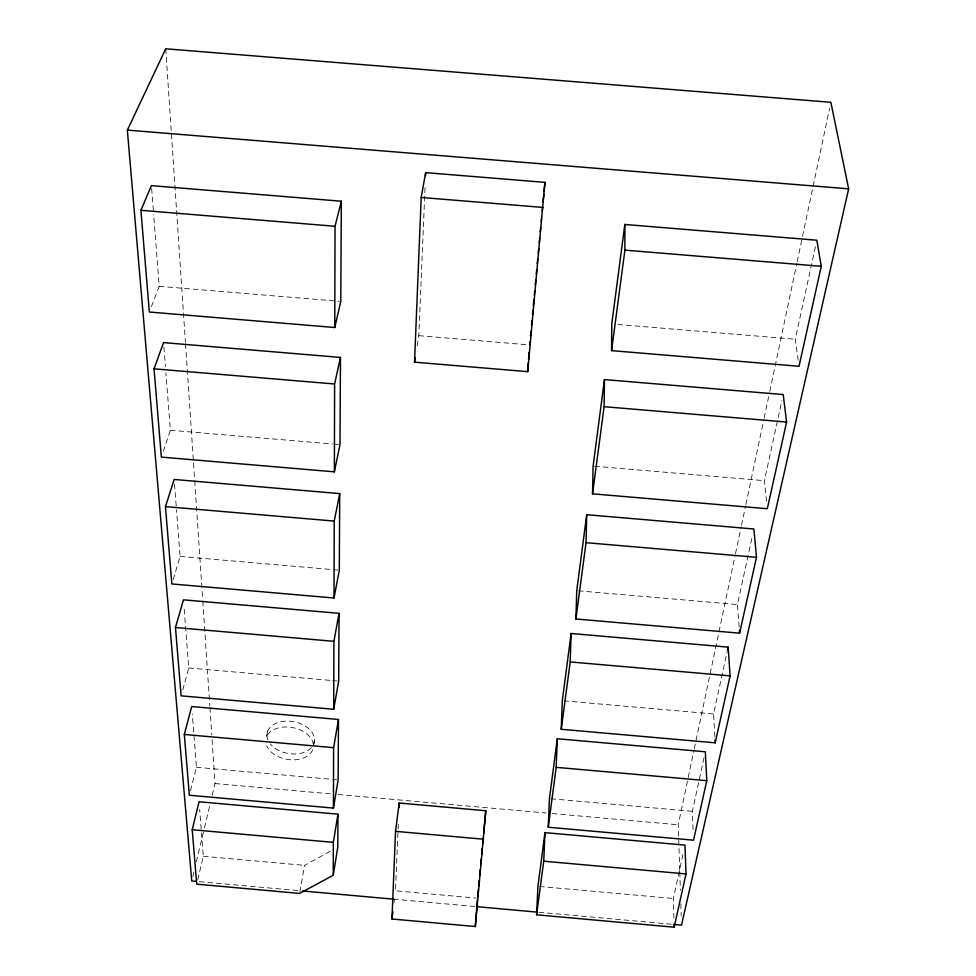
<?xml version="1.0" encoding="UTF-8"?>
<svg xmlns="http://www.w3.org/2000/svg" width="976" height="976" viewBox="0 0 976 976"><rect width="100%" height="100%" fill="white"/><g stroke="black" fill="none" stroke-linecap="round" stroke-linejoin="round"><path stroke-width="0.73" stroke-dasharray="4.88 3.66" d="M398.293 824.22L395.487 890.82L476.068 898.079M417.142 345.98L418.814 335.671L425.085 186.209M394.011 902.69L394.377 899.726M299.839 891.954L304.573 865.37L332.462 850.023M313.723 744.212L314.54 739.796M679.723 870.385L678.235 824.769L693.96 750.288M694.278 748.787L735.184 555.137M735.501 553.648L741.174 526.833M741.479 525.344L745.579 505.983M745.884 504.494L763.83 419.582M764.147 418.094L769.491 392.767M769.808 391.278L796.867 263.178M797.185 261.678L802.223 237.851M802.528 236.363L829.6 108.251M267.607 731.439L266.35 737.307A24.095 16.128 10.3 0 1 292.324 727.535A24.095 16.128 10.3 0 1 313.455 745.688M673.904 918.135L673.342 898.493L683.041 854.012M693.094 829.551L692.35 811.324L704.025 757.73M714.859 736.746L713.566 713.968L727.169 651.59M739.149 627.141L737.429 604.547L752.606 534.921M766.55 501.335L764.428 480.668L781.91 400.502M798.173 360.278L795.269 339.245L815.887 244.659M197.762 879.754L203.301 856.269L199.665 809.348M192.809 876.558L193.858 872.129M196.335 861.796L204.094 829.319M204.448 827.843L209.742 805.7M212.207 795.367L215.037 783.557L211.865 736.392M190.466 790.828L196.42 767.282L192.309 714.127M182.732 689.971L188.734 667.974L183.927 605.889M173.167 579.61L180.109 556.43L176.485 509.643M163.248 451.437L170.349 430.233L165.908 372.82M151.414 306.61L159.21 286.322L153.635 214.183M159.21 286.322L339.27 301.303M617.832 324.483L795.269 339.245M418.814 335.671L528.114 344.809M170.349 430.233L332.426 443.995M333.938 444.129L338.477 444.507M594.616 466.247L764.428 480.668M180.109 556.43L337.781 570.045M578.268 590.809L737.429 604.547M188.734 667.974L331.12 680.455M332.633 680.589L337.171 680.98M563.811 700.841L713.566 713.968M196.42 767.282L336.647 779.739M550.94 798.771L692.35 811.324M215.037 783.557L331.974 793.964M338.05 794.501L546.109 813.008M552.184 813.545L678.235 824.769M203.301 856.269L304.573 865.37M539.423 886.464L673.342 898.493M199.324 881.67L299.4 890.698M393.413 899.164L475.3 906.545M538.984 912.279L672.415 924.309M151.658 188.636L153.525 212.683M163.919 347.127L165.432 366.769M174.497 483.986L176.375 508.13M165.737 48.8L185.428 342.393M185.538 343.918L194.614 479.314M194.724 480.826L202.679 599.484M202.788 601.009L209.828 705.977M209.938 707.49L211.768 734.879M679.772 871.91L680.37 890.149M680.821 903.837L681.211 916.013M311.429 747.628A24.01 16.128 10.3 0 1 270.401 743.993M267.9 739.881A24.01 16.128 10.3 0 1 290.384 721.24A24.01 16.128 10.3 0 1 313.76 743.932M312.674 749.824A24.095 16.128 10.3 0 1 289.933 759.731A24.095 16.128 10.3 0 1 266.655 745.749"/><path stroke-width="1.46" d="M333.255 875.252L333.341 842.361L337.964 814.167L199.08 801.772L192.211 829.722L196.725 884.158L299.583 893.43L333.255 875.252L337.781 847.095L337.964 814.167M333.438 808.091L333.609 747.665L338.477 719.471L191.711 706.539L184.318 734.464L189.356 795.245L333.438 808.091L338.147 779.873L338.477 719.471M333.707 709.259L333.902 641.33L339.062 613.343L183.464 599.837L175.46 627.519L181.121 695.839L333.707 709.259L338.696 681.114L339.062 613.343M334.024 598.007L334.231 521.086L339.721 493.6L174.155 479.46L165.456 506.605L171.861 583.953L334.024 598.007L339.306 570.179L339.721 493.6M334.365 471.835L334.609 383.995L340.478 357.436L163.565 342.6L154.037 368.806L161.357 457.097L334.365 471.835L339.99 444.641L340.478 357.436M334.768 327.509L335.049 226.273L341.332 201.215L151.426 185.635L140.91 210.291L149.34 312.027L334.768 327.509L340.783 301.425L341.332 201.215M611.562 350.628L611.769 323.971L624.835 224.468L816.851 240.218L821.267 266.302L799.015 366.281L611.562 350.628L624.908 250.137L624.835 224.468M592.542 493.832L604.12 406.687L604.461 379.579L783.203 394.56L786.595 422.047L767.307 508.728L592.542 493.832L593.103 466.125L604.461 379.579M575.913 618.979L586.039 542.68L586.722 514.706L753.899 528.992L756.498 557.308L739.613 633.168L575.913 618.979L576.743 590.675L586.722 514.706M561.249 729.279L570.204 661.935L571.119 633.497L728.145 647.137L730.109 675.868L715.201 742.821L561.249 729.279L562.298 700.719L571.119 633.497M548.244 827.233L556.198 767.343L557.308 738.747L705.331 751.776L706.783 780.654L693.533 840.177L548.244 827.233L549.439 798.636L557.308 738.747M391.974 919.002L395.524 831.345L399.184 803.028L485.792 810.739L475.312 926.529L391.974 919.002L392.901 911.584M414.519 362.169L421.193 197.457L425.658 172.63L544.925 182.366L527.687 371.649L414.519 362.169L415.239 357.753M398.989 807.567L399.184 803.028M425.524 175.643L425.658 172.63M536.605 914.793L543.73 861.198L544.974 832.626L684.981 845.118L686.018 873.935L674.16 927.2L536.605 914.793L537.922 886.33L544.974 832.626M527.687 371.649L528.333 362.743M528.553 359.778L529.09 352.348M475.312 926.529L477.447 899.701M477.703 896.7L478.411 889.16M478.691 886.147L479.265 880.108M479.692 875.594L480.253 869.555M480.68 865.029L481.253 859.002M481.68 854.476L482.242 848.437M482.669 843.923L483.242 837.884M483.669 833.358L485.792 810.739M529.626 344.931L529.919 341.917M530.48 335.903L530.907 331.376M531.469 325.362L531.896 320.848M532.469 314.821L532.884 310.307M533.311 305.793L533.884 299.766M534.311 295.252L534.726 290.738M535.299 284.724L535.726 280.197M536.288 274.183L536.715 269.669M537.276 263.642L537.703 259.128M538.276 253.113L538.703 248.587M539.264 242.573L539.691 238.059M540.253 232.032L540.68 227.518M541.253 221.503L541.534 218.49M542.241 210.962L542.522 207.949M543.083 201.934L543.803 194.407M544.083 191.394L544.925 182.366M727.498 650.101L728.145 647.137M196.298 881.401L191.747 880.986L127.344 130.113L165.737 48.8L830.857 102.297L848.656 188.844L681.516 925.126L673.928 924.443M127.344 130.113L848.656 188.844M421.193 197.457L543.181 207.449M140.91 210.291L335.049 226.273M624.908 250.137L821.267 266.302M154.037 368.806L334.609 383.995M604.12 406.687L786.595 422.047M165.456 506.605L334.231 521.086M586.039 542.68L756.498 557.308M175.46 627.519L333.902 641.33M570.204 661.935L730.109 675.868M184.318 734.464L333.609 747.665M556.198 767.343L706.783 780.654M395.524 831.345L483.559 839.214M192.211 829.722L333.341 842.361M543.73 861.198L686.018 873.935M302.438 890.966L393.413 899.164M476.813 906.68L537.459 912.145M739.381 630.154L739.613 633.168M715.03 739.784L715.201 742.821M674.074 924.174L674.16 927.2"/></g></svg>
